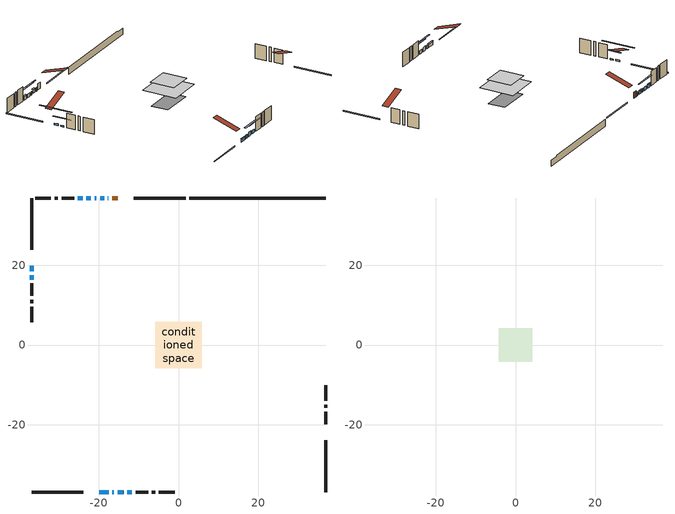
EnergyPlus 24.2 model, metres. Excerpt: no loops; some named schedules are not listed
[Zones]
conditioned space
 floor adiabatic (AdiabaticFloorConstruction): -5.84,-5.84 -5.84,5.84 5.84,5.84 5.84,-5.84 z2.99
 floor foundation (Slab1 construction): -5.65,-2.88 -5.65,2.88 5.65,2.88 5.65,-2.88 z-1.74
 wall outside (RimJoist1 construction): 1.78,36.85 -11.21,36.85 / -36.85,-36.85 -23.86,-36.85 / -36.85,36.85 -36.85,23.86 / 36.85,-36.85 36.85,-23.86 z0.55:0.85
 wall outside (AdiabaticWallConstruction 1): -15.21,36.85 -16.64,36.85 z0.55:2.58
 wall outside (AdiabaticWallConstruction): -17.56,36.85 -17.74,36.85 / -16.6,-36.85 -16.19,-36.85 z0.55:1.77; -18.66,36.85 -19.63,36.85 z0.55:1.72; -19.86,-36.85 -17.52,-36.85 z0.55:1.52; -36.85,19.86 -36.85,18.44 z0.55:1.16; -20.56,36.85 -21.02,36.85 / -12.86,-36.85 -11.66,-36.85 z0.55:1.69; -15.26,-36.85 -13.79,-36.85 z0.55:1.97; -36.85,17.51 -36.85,16.36 z0.55:0.98; -21.95,36.85 -23.12,36.85 / -24.04,36.85 -25.21,36.85 z0.55:1.67
 wall outside (Wall1 construction): -26.14,36.85 -29.29,36.85 / -10.74,-36.85 -7.59,-36.85 / -36.85,15.44 -36.85,12.29 / 36.85,-19.86 36.85,-16.71 z0.55:5.43
 wall outside (Wall2 construction): -30.22,36.85 -31.05,36.85 / -6.66,-36.85 -5.82,-36.85 / -36.85,11.36 -36.85,10.52 / 36.85,-15.79 36.85,-14.95 z0.55:5.43
 wall outside (Wall3 construction): -31.98,36.85 -35.92,36.85 / -4.89,-36.85 -0.95,-36.85 / -36.85,9.59 -36.85,5.66 / 36.85,-14.02 36.85,-10.08 z0.55:5.43
 wall foundation (FoundationWall1 construction): 2.71,36.85,-1.74 2.71,36.85,0.55 33.44,36.85,0.55 33.44,36.85,0.3 36.85,36.85,0.3 36.85,36.85,-1.74
 window (WindowConstruction 8): -17.57,36.85 -17.74,36.85 z0.55:1.77
 window (WindowConstruction 6): -18.67,36.85 -19.63,36.85 z0.55:1.72
 window (WindowConstruction 7): -19.86,-36.85 -17.53,-36.85 z0.55:1.52
 window (WindowConstruction 10): -36.85,19.86 -36.85,18.44 z0.55:1.16
 window (WindowConstruction 9): -16.6,-36.85 -16.19,-36.85 z0.55:1.77
 window (WindowConstruction): -20.56,36.85 -21.02,36.85 z0.55:1.69
 window (WindowConstruction 1): -15.26,-36.85 -13.79,-36.85 z0.55:1.97
 window (WindowConstruction 2): -12.86,-36.85 -11.66,-36.85 z0.55:1.69
 window (WindowConstruction 3): -36.85,17.51 -36.85,16.37 z0.55:0.98
 window (WindowConstruction 4): -21.95,36.85 -23.11,36.85 z0.55:1.67
 window (WindowConstruction 5): -24.04,36.85 -25.21,36.85 z0.55:1.67
 door (Door): -15.21,36.85 -16.64,36.85 z0.55:2.58
 ceiling adiabatic (AdiabaticFloorConstruction): 5.84,-5.84 5.84,5.84 -5.84,5.84 -5.84,-5.84 z2.99
attic - vented
 floor to conditioned space (Floor1 construction Reversed): -4.17,-4.17 -4.17,4.17 4.17,4.17 4.17,-4.17 z5.43
 roof outside (Roof1 construction): -14.28,36.85,5.43 -14.28,28.73,8.13 -12.14,28.73,8.13 -12.14,36.85,5.43; -20.79,-36.85,5.43 -20.79,-28.73,8.13 -22.93,-28.73,8.13 -22.93,-36.85,5.43; -36.85,20.79,5.43 -28.73,20.79,8.13 -28.73,22.93,8.13 -36.85,22.93,5.43; 36.85,-20.79,5.43 28.73,-20.79,8.13 28.73,-22.93,8.13 36.85,-22.93,5.43
shading: -19.83,36.85 -18.46,36.85 -18.46,37.26 -19.83,37.26 z1.92; -17.32,-36.85 -20.06,-36.85 -20.06,-37.26 -17.32,-37.26 z1.72; -36.85,13.36 -36.85,24.94 -37.26,24.94 -37.26,13.36 z6.24; -23.66,36.85 -17.92,36.85 -17.92,37.26 -23.66,37.26 z4.33; -11.15,-36.85 -17.9,-36.85 -17.9,-37.26 -11.15,-37.26 z4.61; -9.02,-36.85 -15.5,-36.85 -15.5,-37.26 -9.02,-37.26 z4.33; -36.85,13.73 -36.85,20.15 -37.26,20.15 -37.26,13.73 z3.62; -25.75,36.85 -19.31,36.85 -19.31,37.26 -25.75,37.26 z4.31; -25.41,36.85 -23.84,36.85 -23.84,37.26 -25.41,37.26 z1.87
[Building]
Building 1: Terrain=Suburbs
[Site:Location]
Edmonton Intl AP_AB: Latitude {deg}=53.31; Longitude {deg}=-113.58; Time Zone {hr}=-7; Elevation {m}=723; Keep Site Location Information=Yes
[Site:GroundTemperature:Shallow]
-1.56185, -3.61833, -3.78302, -2.80711, 1.11059, 5.01004, 8.39065, 10.5322, 10.7141, 8.97234, 5.67794, 1.89811
[Site:WaterMainsTemperature]
Calculation Method=Schedule; Temperature Schedule=mains temperature schedule
[Material] Roughness=Rough; Thermal Absorptance=0.9
Name | Thickness {m} | Conductivity {W/m-K} | Density {kg/m3} | Specific Heat {J/kg-K} | Solar Absorptance | Visible Absorptance
asphalt or fiberglass shingles | 0.00635 | 0.162714 | 1121.4 | 1465.45 | 0.4 | 0.4
ceiling loosefill ins | 0.169333 | 0.0480833 | 16.02 | 1046.75 | 0.7 | 0.7
ceiling stud and cavity | 0.1397 | 0.105222 | 65.682 | 1177.47 | 0.7 | 0.7
concrete 4.0 in. | 0.1016 | 1.803125 | 2242.8 | 837.4 | 0.7 | 0.7
concrete 8.0 in. | 0.2032 | 1.803125 | 2242.8 | 837.4 | 0.7 | 0.7
door material | 0.04445 | 0.053851 | 512.64 | 1214.23 | 0.7 | 0.7
exterior vertical ins | 0.0457286 | 0.029427 | 32.04 | 1214.23 | 0.7 | 0.7
floor covering | 0.0127 | 0.0433444 | 54.468 | 1339.84 | 0.6 | 0.6
floor rigid ins; wall rigid ins | 0.512978 | 0.029427 | 32.04 | 1214.23 | 0.7 | 0.7
floor stud and cavity | 0.1397 | 1.75129 | 37.0049 | 1207.88 | 0.7 | 0.7
furniture material conditioned space 1 | 0.1524 | 0.115458 | 640.8 | 1214.23 | 0.6 | 0.6
gypsum board | 0.0127 | 0.160291 | 801 | 837.4 | 0.6 | 0.6
gypsum board 1 | 0.0127 | 0.160291 | 801 | 837.4 | 0.7 | 0.7
osb sheathing 0.5 in. | 0.0127 | 0.115458 | 512.64 | 1214.23 | 0.7 | 0.7
osb sheathing 0.75 in. | 0.01905 | 0.115458 | 512.64 | 1214.23 | 0.7 | 0.7
osb sheathing 2.0 in. | 0.0508 | 0.115458 | 512.64 | 1214.23 | 0.7 | 0.7
rim joist stud and cavity | 0.0508 | 0.0296634 | 125.044 | 1163.47 | 0.6 | 0.6
wall stud and cavity | 0.1397 | 0.0943382 | 139.0536 | 1170.24 | 0.7 | 0.7
wall stud and cavity 1 | 0.1397 | 0.112537 | 139.0536 | 1170.24 | 0.7 | 0.7
wall stud and cavity 2 | 0.1397 | 0.0940029 | 139.0536 | 1170.24 | 0.7 | 0.7
wall stud and cavity 3 | 0.0889 | 0.380278 | 52.3479 | 1209.89 | 0.7 | 0.7
wall stud and cavity 4 | 0.0889 | 0.391764 | 83.0341 | 1211.67 | 0.7 | 0.7
wood siding | 0.0254 | 0.102417 | 544.68 | 1172.36 | 0.4 | 0.4
wood siding 1; wood siding 2; wood siding 3 | 0.0254 | 0.102417 | 544.68 | 1172.36 | 0.7 | 0.7
[WindowMaterial:SimpleGlazingSystem]
Name | U-Factor {W/m2-K} | Solar Heat Gain Coefficient
WindowMaterial | 2.60677 | 0.55
WindowMaterial 1 | 2.29618 | 0.56
WindowMaterial 2 | 2.38135 | 0.52
WindowMaterial 3 | 2.62153 | 0.54
WindowMaterial 4 | 2.45233 | 0.62
WindowMaterial 5 | 2.41315 | 0.51
WindowMaterial 6 | 2.71749 | 0.27
WindowMaterial 7 | 2.22464 | 0.4
WindowMaterial 8 | 2.39668 | 0.5
[Construction]
AdiabaticFloorConstruction: floor stud and cavity, floor rigid ins, osb sheathing 0.75 in., floor covering
AdiabaticWallConstruction: wood siding 2, wall rigid ins, wall stud and cavity 3, gypsum board
AdiabaticWallConstruction 1: wood siding 3, wall rigid ins, wall stud and cavity 3, gypsum board
Door: door material
Floor1 construction Reversed: gypsum board, ceiling stud and cavity, ceiling loosefill ins
FoundationWall1 construction: concrete 8.0 in., gypsum board 1
furniture construction conditioned space 1: furniture material conditioned space 1
PartitionWallConstruction: gypsum board, wall stud and cavity 4, gypsum board
RimJoist1 construction: wood siding 1, osb sheathing 2.0 in., rim joist stud and cavity
Roof1 construction: asphalt or fiberglass shingles
Slab1 construction: concrete 4.0 in.
Wall1 construction: wood siding, osb sheathing 0.5 in., wall stud and cavity, gypsum board
Wall2 construction: wood siding, osb sheathing 0.5 in., wall stud and cavity 1, gypsum board
Wall3 construction: wood siding, osb sheathing 0.5 in., wall stud and cavity 2, gypsum board
WindowConstruction: WindowMaterial
WindowConstruction 1: WindowMaterial 1
WindowConstruction 10: WindowMaterial 8
WindowConstruction 2: WindowMaterial 2
WindowConstruction 3: WindowMaterial 3
WindowConstruction 4; WindowConstruction 5: WindowMaterial 4
WindowConstruction 6; WindowConstruction 7: WindowMaterial 5
WindowConstruction 8: WindowMaterial 6
WindowConstruction 9: WindowMaterial 7
[Zone] Multiplier=1; Part of Total Floor Area=Yes
Name | Volume {m3}
attic - vented | 30.5633
conditioned space | 512.2
[Space]
Name | Zone | Volume {m3}
attic - vented 1 | attic - vented | 30.5633
conditioned space 1 | conditioned space | 512.2
[ZoneInfiltration:EffectiveLeakageArea]
infil attic - vented 1: Zone or Space=attic - vented 1; Schedule=Always On Discrete; Effective Air Leakage Area {cm2}=2418.78; Stack Coefficient=0.00018827; Wind Coefficient=9.27065e-06
[ZoneMixing]
whole house fan mix: Zone or Space=attic - vented; Schedule=Always On Continuous; Design Flow Rate Calculation Method=Flow/Zone; Design Flow Rate {m3/s}=0; Source Zone or Space=conditioned space
[SurfaceProperty:ExposedFoundationPerimeter]
Slab1: Exposed Perimeter Calculation Method=TotalExposedPerimeter; Total Exposed Perimeter {m}=34.137
[InternalMass] Zone or ZoneList=conditioned space; Space or SpaceList=conditioned space 1
Name | Construction | Surface Area {m2}
furniture mass conditioned space 1 | furniture construction conditioned space 1 | 80.576
partition wall mass | PartitionWallConstruction | 201.44
[Lights]
interior lighting: Zone or ZoneList or Space or SpaceList=conditioned space 1; Schedule=interior lighting schedule; Design Level Calculation Method=LightingLevel; Lighting Level {W}=343.2; Return Air Fraction=0; Fraction Radiant=0.6; Fraction Visible=0.2; Fraction Replaceable=1
[People]
occupants: Zone or ZoneList or Space or SpaceList=conditioned space 1; Number of People Schedule=occupants schedule; Number of People Calculation Method=People; Number of People=3; Fraction Radiant=0.314171; Sensible Heat Fraction=0.56303; Activity Level Schedule=occupants activity schedule; Carbon Dioxide Generation Rate {m3/s-W}=0; Enable ASHRAE 55 Comfort Warnings=No; Mean Radiant Temperature Calculation Type=EnclosureAveraged
[ElectricEquipment] Zone or ZoneList or Space or SpaceList=conditioned space 1; Design Level Calculation Method=EquipmentLevel
Name | Schedule | Design Level {W} | Fraction Latent | Fraction Radiant | Fraction Lost
clothes dryer | clothes dryer schedule | 140.772 | 0.015 | 0.081 | 0.85
clothes washer | clothes washer schedule | 32.1985 | 0.03 | 0.162 | 0.7
cooking range | cooking range schedule | 215.147 | 0.08 | 0.432 | 0.2
dishwasher | dishwasher schedule | 66.8632 | 0.3 | 0.18 | 0.4
fridge | fridge schedule | 72.9452 | 0 | 0.6 | 0
mech vent bath fan 0 | mech vent bath fan 0 schedule | 50.2 | 0 | 0 | 1
mech vent bath fan 1 | mech vent bath fan 1 schedule | 50.2 | 0 | 0 | 1
mech vent house fan | mech vent house fan schedule | 0 | 0 | 0 | 1
mech vent house fan cfis | mech vent house fan cfis schedule | 0 | 0 | 0 | 0
mech vent range fan 0 | mech vent range fan 0 schedule | 57 | 0 | 0 | 1
misc plug loads | misc plug loads schedule | 494.7 | 0.045 | 0.513 | 0.1
whole house fan | Always On Discrete | 0 | 0 | 0 | 1
[OtherEquipment] Zone or ZoneList or Space or SpaceList=conditioned space 1; Design Level Calculation Method=EquipmentLevel
Name | Fuel Type | Schedule | Design Level {W} | Fraction Latent | Fraction Radiant | Fraction Lost
clothes dryer 1 | Electricity | clothes dryer schedule | 0 | 0.015 | 0.081 | 0.85
cooking range 1 | Electricity | cooking range schedule | 0 | 0.08 | 0.432 | 0.2
general water use latent | None | general water use schedule | 62.594 | 1 | 0 | 0
general water use sensible | None | general water use schedule | -61.6891 | 0 | 0.6 | 0
mech vent house fan latent load | None | Always On Discrete | 0 | 1 | 0 | 0
mech vent house fan sensible load | None | Always On Discrete | 0 | 0 | 0 | 0
water heater energy adjustment1 | NaturalGas | Always On Discrete | 0.01 | 0 | 0 | 1
[ZoneInfiltration:DesignFlowRate] Zone or ZoneList or Space or SpaceList=conditioned space 1; Schedule=Always On Discrete; Design Flow Rate Calculation Method=Flow/Zone; Design Flow Rate {m3/s}=0
infil flow; natural vent flow; whole house fan flow
[AvailabilityManager:Scheduled]
furnace airloop Availability Manager: Schedule=Always On Discrete
[Foundation:Kiva]
Foundation Kiva 1: Initial Indoor Air Temperature {C}=18; Wall Height Above Grade {m}=0.549981; Wall Depth Below Slab {m}=0.2032; Custom Block Material Name 1=exterior vertical ins; Custom Block Depth 1 {m}=2.28999; Custom Block X Position 1 {m}=0.2159; Custom Block Z Position 1 {m}=0
[Foundation:Kiva:Settings]
Soil Conductivity {W/m-K}=0.849921; Soil Density {kg/m3}=1842.3; Soil Specific Heat {J/kg-K}=418.7; Ground Solar Absorptivity=0.9; Ground Thermal Absorptivity=0.9; Ground Surface Roughness {m}=0.03; Far-Field Width {m}=40; Deep-Ground Boundary Condition=ZeroFlux; Deep-Ground Depth {m}=40; Minimum Cell Dimension {m}=0.2; Maximum Cell Growth Coefficient=3; Simulation Timestep=Timestep
[Exterior:Lights]
exterior lighting: Schedule=exterior lighting schedule; Design Level {W}=75.6
[EnergyManagementSystem:GlobalVariable]
furnace_airloop_Fan_RTF
infil_program_Qfan
infil_program_Qinf
natural_vent_program_Qnv
natural_vent_program_Qwhf
[EnergyManagementSystem:Sensor]
Name | Output:Variable or Output:Meter Index Key | Output:Variable or Output:Meter
airflow_gain | infil flow | Infiltration Sensible Heat Gain Energy
airflow_gain_1 | natural vent flow | Infiltration Sensible Heat Gain Energy
airflow_gain_2 | whole house fan flow | Infiltration Sensible Heat Gain Energy
airflow_loss | infil flow | Infiltration Sensible Heat Loss Energy
airflow_loss_1 | natural vent flow | Infiltration Sensible Heat Loss Energy
airflow_loss_2 | whole house fan flow | Infiltration Sensible Heat Loss Energy
clg_load_cond |  | Cooling:EnergyTransfer:Zone:CONDITIONED SPACE
clg_sp_s; clg_sp_s_1 | cooling setpoint | Schedule Value
clothes_dryer_exhaust_0_sch_s | clothes dryer exhaust 0 schedule | Schedule Value
cool_season | cooling season schedule | Schedule Value
htg_load_cond |  | Heating:EnergyTransfer:Zone:CONDITIONED SPACE
htg_sp_s; htg_sp_s_1 | heating setpoint | Schedule Value
ig_ee_conv | clothes dryer | Electric Equipment Convective Heating Energy
ig_ee_conv_2 | cooking range | Electric Equipment Convective Heating Energy
ig_ee_conv_4 | fridge | Electric Equipment Convective Heating Energy
ig_ee_conv_5 | misc plug loads | Electric Equipment Convective Heating Energy
ig_ee_conv_6 | whole house fan | Electric Equipment Convective Heating Energy
ig_ee_rad | clothes dryer | Electric Equipment Radiant Heating Energy
ig_ee_rad_2 | cooking range | Electric Equipment Radiant Heating Energy
ig_ee_rad_4 | fridge | Electric Equipment Radiant Heating Energy
ig_ee_rad_5 | misc plug loads | Electric Equipment Radiant Heating Energy
ig_ee_rad_6 | whole house fan | Electric Equipment Radiant Heating Energy
ig_lgt_conv | interior lighting | Lights Convective Heating Energy
ig_lgt_rad | interior lighting | Lights Radiant Heating Energy
ig_lgt_vis | interior lighting | Lights Visible Radiation Heating Energy
ig_oe_conv | clothes dryer 1 | Other Equipment Convective Heating Energy
ig_oe_conv_1 | cooking range 1 | Other Equipment Convective Heating Energy
ig_oe_conv_2 | general water use latent | Other Equipment Convective Heating Energy
ig_oe_conv_3 | general water use sensible | Other Equipment Convective Heating Energy
ig_oe_conv_4 | water heater energy adjustment1 | Other Equipment Convective Heating Energy
ig_oe_rad | clothes dryer 1 | Other Equipment Radiant Heating Energy
ig_oe_rad_1 | cooking range 1 | Other Equipment Radiant Heating Energy
ig_oe_rad_2 | general water use latent | Other Equipment Radiant Heating Energy
ig_oe_rad_3 | general water use sensible | Other Equipment Radiant Heating Energy
ig_oe_rad_4 | water heater energy adjustment1 | Other Equipment Radiant Heating Energy
ig_ppl_conv | occupants | People Convective Heating Energy
ig_ppl_rad | occupants | People Radiant Heating Energy
im_conv | furniture mass conditioned space 1 | Surface Inside Face Convection Heat Gain Energy
im_conv_1 | partition wall mass | Surface Inside Face Convection Heat Gain Energy
im_ig | furniture mass conditioned space 1 | Surface Inside Face Internal Gains Radiation Heat Gain Energy
im_ig_1 | partition wall mass | Surface Inside Face Internal Gains Radiation Heat Gain Energy
im_lgt | furniture mass conditioned space 1 | Surface Inside Face Lights Radiation Heat Gain Energy
im_lgt_1 | partition wall mass | Surface Inside Face Lights Radiation Heat Gain Energy
im_sol | furniture mass conditioned space 1 | Surface Inside Face Solar Radiation Heat Gain Energy
im_sol_1 | partition wall mass | Surface Inside Face Solar Radiation Heat Gain Energy
im_surf | furniture mass conditioned space 1 | Surface Inside Face Net Surface Thermal Radiation Heat Gain Energy
im_surf_1 | partition wall mass | Surface Inside Face Net Surface Thermal Radiation Heat Gain Energy
mech_vent_bath_fan_0_sch_s | mech vent bath fan 0 schedule | Schedule Value
mech_vent_bath_fan_1_sch_s | mech vent bath fan 1 schedule | Schedule Value
mech_vent_range_fan_0_sch_s | mech vent range fan 0 schedule | Schedule Value
mv_conv | mech vent bath fan 0 | Electric Equipment Convective Heating Energy
mv_conv_1 | mech vent bath fan 1 | Electric Equipment Convective Heating Energy
mv_conv_2 | mech vent house fan | Electric Equipment Convective Heating Energy
mv_conv_3 | mech vent house fan cfis | Electric Equipment Convective Heating Energy
mv_conv_4 | mech vent range fan 0 | Electric Equipment Convective Heating Energy
mv_conv_5 | mech vent house fan latent load | Other Equipment Convective Heating Energy
mv_conv_6 | mech vent house fan sensible load | Other Equipment Convective Heating Energy
mv_rad | mech vent bath fan 0 | Electric Equipment Radiant Heating Energy
mv_rad_1 | mech vent bath fan 1 | Electric Equipment Radiant Heating Energy
mv_rad_2 | mech vent house fan | Electric Equipment Radiant Heating Energy
mv_rad_3 | mech vent house fan cfis | Electric Equipment Radiant Heating Energy
mv_rad_4 | mech vent range fan 0 | Electric Equipment Radiant Heating Energy
mv_rad_5 | mech vent house fan latent load | Other Equipment Radiant Heating Energy
mv_rad_6 | mech vent house fan sensible load | Other Equipment Radiant Heating Energy
natural_vent_s | natural vent schedule | Schedule Value
out_pb_s |  | Site Outdoor Air Barometric Pressure
out_wt_s |  | Site Outdoor Air Humidity Ratio
site_vw_s |  | Site Wind Speed
ss_back_out | Window1 | Surface Window Shortwave from Zone Back Out Window Heat Transfer Rate
ss_back_out_1 | Window10 | Surface Window Shortwave from Zone Back Out Window Heat Transfer Rate
ss_back_out_10 | Window9 | Surface Window Shortwave from Zone Back Out Window Heat Transfer Rate
ss_back_out_2 | Window11 | Surface Window Shortwave from Zone Back Out Window Heat Transfer Rate
ss_back_out_3 | Window13 | Surface Window Shortwave from Zone Back Out Window Heat Transfer Rate
ss_back_out_4 | Window3 | Surface Window Shortwave from Zone Back Out Window Heat Transfer Rate
ss_back_out_5 | Window4 | Surface Window Shortwave from Zone Back Out Window Heat Transfer Rate
ss_back_out_6 | Window5 | Surface Window Shortwave from Zone Back Out Window Heat Transfer Rate
ss_back_out_7 | Window6 | Surface Window Shortwave from Zone Back Out Window Heat Transfer Rate
ss_back_out_8 | Window7 | Surface Window Shortwave from Zone Back Out Window Heat Transfer Rate
ss_back_out_9 | Window8 | Surface Window Shortwave from Zone Back Out Window Heat Transfer Rate
ss_conv | Door1 | Surface Inside Face Convection Heat Gain Energy
ss_conv_1 | Window1 | Surface Inside Face Convection Heat Gain Energy
ss_conv_10 | Window8 | Surface Inside Face Convection Heat Gain Energy
ss_conv_11 | Window9 | Surface Inside Face Convection Heat Gain Energy
ss_conv_2 | Window10 | Surface Inside Face Convection Heat Gain Energy
ss_conv_3 | Window11 | Surface Inside Face Convection Heat Gain Energy
ss_conv_4 | Window13 | Surface Inside Face Convection Heat Gain Energy
ss_conv_5 | Window3 | Surface Inside Face Convection Heat Gain Energy
ss_conv_6 | Window4 | Surface Inside Face Convection Heat Gain Energy
ss_conv_7 | Window5 | Surface Inside Face Convection Heat Gain Energy
ss_conv_8 | Window6 | Surface Inside Face Convection Heat Gain Energy
ss_conv_9 | Window7 | Surface Inside Face Convection Heat Gain Energy
ss_ig | Door1 | Surface Inside Face Internal Gains Radiation Heat Gain Energy
ss_ig_1 | Window1 | Surface Inside Face Internal Gains Radiation Heat Gain Energy
ss_ig_10 | Window8 | Surface Inside Face Internal Gains Radiation Heat Gain Energy
ss_ig_11 | Window9 | Surface Inside Face Internal Gains Radiation Heat Gain Energy
ss_ig_2 | Window10 | Surface Inside Face Internal Gains Radiation Heat Gain Energy
ss_ig_3 | Window11 | Surface Inside Face Internal Gains Radiation Heat Gain Energy
ss_ig_4 | Window13 | Surface Inside Face Internal Gains Radiation Heat Gain Energy
ss_ig_5 | Window3 | Surface Inside Face Internal Gains Radiation Heat Gain Energy
ss_ig_6 | Window4 | Surface Inside Face Internal Gains Radiation Heat Gain Energy
ss_ig_7 | Window5 | Surface Inside Face Internal Gains Radiation Heat Gain Energy
ss_ig_8 | Window6 | Surface Inside Face Internal Gains Radiation Heat Gain Energy
ss_ig_9 | Window7 | Surface Inside Face Internal Gains Radiation Heat Gain Energy
ss_lgt | Door1 | Surface Inside Face Lights Radiation Heat Gain Energy
ss_sol | Door1 | Surface Inside Face Solar Radiation Heat Gain Energy
ss_surf | Door1 | Surface Inside Face Net Surface Thermal Radiation Heat Gain Energy
ss_surf_1 | Window1 | Surface Inside Face Net Surface Thermal Radiation Heat Gain Energy
ss_surf_10 | Window8 | Surface Inside Face Net Surface Thermal Radiation Heat Gain Energy
ss_surf_11 | Window9 | Surface Inside Face Net Surface Thermal Radiation Heat Gain Energy
ss_surf_2 | Window10 | Surface Inside Face Net Surface Thermal Radiation Heat Gain Energy
ss_surf_3 | Window11 | Surface Inside Face Net Surface Thermal Radiation Heat Gain Energy
ss_surf_4 | Window13 | Surface Inside Face Net Surface Thermal Radiation Heat Gain Energy
ss_surf_5 | Window3 | Surface Inside Face Net Surface Thermal Radiation Heat Gain Energy
ss_surf_6 | Window4 | Surface Inside Face Net Surface Thermal Radiation Heat Gain Energy
ss_surf_7 | Window5 | Surface Inside Face Net Surface Thermal Radiation Heat Gain Energy
ss_surf_8 | Window6 | Surface Inside Face Net Surface Thermal Radiation Heat Gain Energy
ss_surf_9 | Window7 | Surface Inside Face Net Surface Thermal Radiation Heat Gain Energy
ss_trans_in | Window1 | Surface Window Transmitted Solar Radiation Rate
ss_trans_in_1 | Window10 | Surface Window Transmitted Solar Radiation Rate
ss_trans_in_10 | Window9 | Surface Window Transmitted Solar Radiation Rate
ss_trans_in_2 | Window11 | Surface Window Transmitted Solar Radiation Rate
ss_trans_in_3 | Window13 | Surface Window Transmitted Solar Radiation Rate
ss_trans_in_4 | Window3 | Surface Window Transmitted Solar Radiation Rate
ss_trans_in_5 | Window4 | Surface Window Transmitted Solar Radiation Rate
ss_trans_in_6 | Window5 | Surface Window Transmitted Solar Radiation Rate
ss_trans_in_7 | Window6 | Surface Window Transmitted Solar Radiation Rate
ss_trans_in_8 | Window7 | Surface Window Transmitted Solar Radiation Rate
ss_trans_in_9 | Window8 | Surface Window Transmitted Solar Radiation Rate
ss_trans_out | Window1 | Surface Inside Face Initial Transmitted Diffuse Transmitted Out Window Solar Radiation Rate
ss_trans_out_1 | Window10 | Surface Inside Face Initial Transmitted Diffuse Transmitted Out Window Solar Radiation Rate
ss_trans_out_10 | Window9 | Surface Inside Face Initial Transmitted Diffuse Transmitted Out Window Solar Radiation Rate
ss_trans_out_2 | Window11 | Surface Inside Face Initial Transmitted Diffuse Transmitted Out Window Solar Radiation Rate
ss_trans_out_3 | Window13 | Surface Inside Face Initial Transmitted Diffuse Transmitted Out Window Solar Radiation Rate
ss_trans_out_4 | Window3 | Surface Inside Face Initial Transmitted Diffuse Transmitted Out Window Solar Radiation Rate
ss_trans_out_5 | Window4 | Surface Inside Face Initial Transmitted Diffuse Transmitted Out Window Solar Radiation Rate
ss_trans_out_6 | Window5 | Surface Inside Face Initial Transmitted Diffuse Transmitted Out Window Solar Radiation Rate
ss_trans_out_7 | Window6 | Surface Inside Face Initial Transmitted Diffuse Transmitted Out Window Solar Radiation Rate
ss_trans_out_8 | Window7 | Surface Inside Face Initial Transmitted Diffuse Transmitted Out Window Solar Radiation Rate
ss_trans_out_9 | Window8 | Surface Inside Face Initial Transmitted Diffuse Transmitted Out Window Solar Radiation Rate
s_conv | Floor1 | Surface Inside Face Convection Heat Gain Energy
s_conv_1 | FoundationWall1 | Surface Inside Face Convection Heat Gain Energy
s_conv_10 | Wall1:180 | Surface Inside Face Convection Heat Gain Energy
s_conv_11 | Wall1:270 | Surface Inside Face Convection Heat Gain Energy
s_conv_12 | Wall1:90 | Surface Inside Face Convection Heat Gain Energy
s_conv_13 | Wall2:0 | Surface Inside Face Convection Heat Gain Energy
s_conv_14 | Wall2:180 | Surface Inside Face Convection Heat Gain Energy
s_conv_15 | Wall2:270 | Surface Inside Face Convection Heat Gain Energy
s_conv_16 | Wall2:90 | Surface Inside Face Convection Heat Gain Energy
s_conv_17 | Wall3:0 | Surface Inside Face Convection Heat Gain Energy
s_conv_18 | Wall3:180 | Surface Inside Face Convection Heat Gain Energy
s_conv_19 | Wall3:270 | Surface Inside Face Convection Heat Gain Energy
s_conv_2 | inferred conditioned ceiling | Surface Inside Face Convection Heat Gain Energy
s_conv_20 | Wall3:90 | Surface Inside Face Convection Heat Gain Energy
s_conv_3 | inferred conditioned floor | Surface Inside Face Convection Heat Gain Energy
s_conv_4 | RimJoist1:0 | Surface Inside Face Convection Heat Gain Energy
s_conv_5 | RimJoist1:180 | Surface Inside Face Convection Heat Gain Energy
s_conv_6 | RimJoist1:270 | Surface Inside Face Convection Heat Gain Energy
s_conv_7 | RimJoist1:90 | Surface Inside Face Convection Heat Gain Energy
s_conv_8 | Slab1 | Surface Inside Face Convection Heat Gain Energy
s_conv_9 | Wall1:0 | Surface Inside Face Convection Heat Gain Energy
